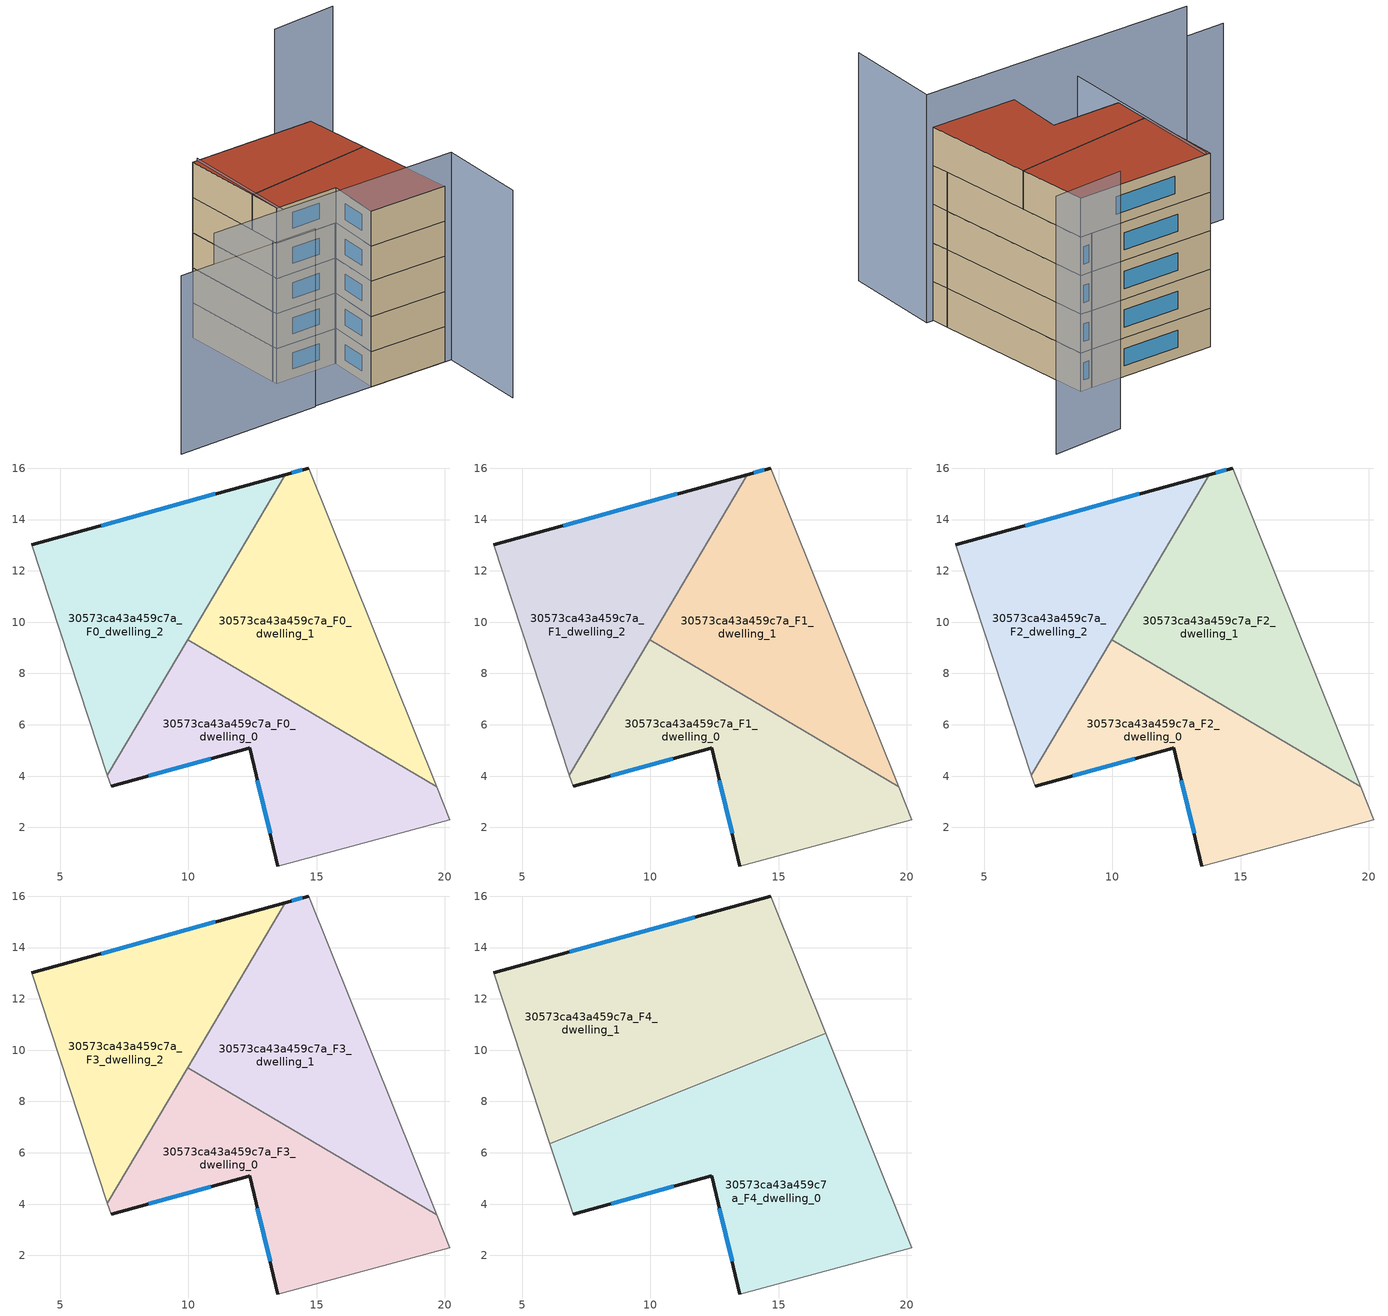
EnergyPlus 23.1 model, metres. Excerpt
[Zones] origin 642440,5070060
30573ca43a459c7a_F0_dwelling_0
 floor ground (EU_floor_Construction): 19.68,3.58 20.19,2.3 13.49,0.5 12.39,5.1 12.35,5.09 6.98,3.6 6.85,4.02 9.97,9.32 z0
 wall outside (EU_wall_Construction): 6.98,3.6 12.35,5.09 12.39,5.1 13.49,0.5 z0:3
 wall adiabatic (EU_wall_Construction): 13.49,0.5 20.19,2.3 19.68,3.58 / 6.85,4.02 6.98,3.6 z0:3
 wall to 30573ca43a459c7a_F0_dwelling_1 (EU_wall_Construction): 19.68,3.58 9.97,9.32 z0:3
 wall to 30573ca43a459c7a_F0_dwelling_2 (EU_wall_Construction): 9.97,9.32 6.85,4.02 z0:3
 window (EU_Window_Construction): 12.69,3.83 13.19,1.76 / 8.46,4.01 10.88,4.68 z0.83:2.17
30573ca43a459c7a_F0_dwelling_1
 floor ground (EU_floor_Construction): 14.69,16.01 19.68,3.58 9.97,9.32 13.77,15.75 z0
 wall outside (EU_wall_Construction): 14.69,16.01 13.77,15.75 z0:3
 wall adiabatic (EU_wall_Construction): 19.68,3.58 14.69,16.01 z0:3
 wall to 30573ca43a459c7a_F0_dwelling_2 (EU_wall_Construction): 13.77,15.75 9.97,9.32 z0:3
 window (EU_Window_Construction): 14.44,15.94 14.03,15.82 z0.83:2.17
30573ca43a459c7a_F0_dwelling_2
 floor ground (EU_floor_Construction): 13.77,15.75 6.85,4.02 3.89,13.01 z0
 wall outside (EU_wall_Construction): 13.77,15.75 3.89,13.01 z0:3
 wall adiabatic (EU_wall_Construction): 3.89,13.01 6.85,4.02 z0:3
 window (EU_Window_Construction): 11.05,15 6.61,13.76 z0.83:2.17
30573ca43a459c7a_F1_dwelling_0
 floor to 30573ca43a459c7a_F0_dwelling_0 (EU_floor_Construction): 19.68,3.58 20.19,2.3 13.49,0.5 12.39,5.1 12.35,5.09 6.98,3.6 6.85,4.02 9.97,9.32 z3
 wall outside (EU_wall_Construction): 6.98,3.6 12.35,5.09 12.39,5.1 13.49,0.5 z3:6
 wall adiabatic (EU_wall_Construction): 13.49,0.5 20.19,2.3 19.68,3.58 / 6.85,4.02 6.98,3.6 z3:6
 wall to 30573ca43a459c7a_F1_dwelling_1 (EU_wall_Construction): 19.68,3.58 9.97,9.32 z3:6
 wall to 30573ca43a459c7a_F1_dwelling_2 (EU_wall_Construction): 9.97,9.32 6.85,4.02 z3:6
 window (EU_Window_Construction): 12.69,3.83 13.19,1.76 / 8.46,4.01 10.88,4.68 z3.83:5.17
30573ca43a459c7a_F1_dwelling_1
 floor to 30573ca43a459c7a_F0_dwelling_1 (EU_floor_Construction): 14.69,16.01 19.68,3.58 9.97,9.32 13.77,15.75 z3
 wall outside (EU_wall_Construction): 14.69,16.01 13.77,15.75 z3:6
 wall adiabatic (EU_wall_Construction): 19.68,3.58 14.69,16.01 z3:6
 wall to 30573ca43a459c7a_F1_dwelling_2 (EU_wall_Construction): 13.77,15.75 9.97,9.32 z3:6
 window (EU_Window_Construction): 14.44,15.94 14.03,15.82 z3.83:5.17
30573ca43a459c7a_F1_dwelling_2
 floor to 30573ca43a459c7a_F0_dwelling_2 (EU_floor_Construction): 13.77,15.75 6.85,4.02 3.89,13.01 z3
 wall outside (EU_wall_Construction): 13.77,15.75 3.89,13.01 z3:6
 wall adiabatic (EU_wall_Construction): 3.89,13.01 6.85,4.02 z3:6
 window (EU_Window_Construction): 11.05,15 6.61,13.76 z3.83:5.17
30573ca43a459c7a_F2_dwelling_0
 floor to 30573ca43a459c7a_F1_dwelling_0 (EU_floor_Construction): 19.68,3.58 20.19,2.3 13.49,0.5 12.39,5.1 12.35,5.09 6.98,3.6 6.85,4.02 9.97,9.32 z6
 wall outside (EU_wall_Construction): 6.98,3.6 12.35,5.09 12.39,5.1 13.49,0.5 z6:9
 wall adiabatic (EU_wall_Construction): 13.49,0.5 20.19,2.3 19.68,3.58 / 6.85,4.02 6.98,3.6 z6:9
 wall to 30573ca43a459c7a_F2_dwelling_1 (EU_wall_Construction): 19.68,3.58 9.97,9.32 z6:9
 wall to 30573ca43a459c7a_F2_dwelling_2 (EU_wall_Construction): 9.97,9.32 6.85,4.02 z6:9
 window (EU_Window_Construction): 12.69,3.83 13.19,1.76 / 8.46,4.01 10.88,4.68 z6.83:8.17
30573ca43a459c7a_F2_dwelling_1
 floor to 30573ca43a459c7a_F1_dwelling_1 (EU_floor_Construction): 14.69,16.01 19.68,3.58 9.97,9.32 13.77,15.75 z6
 wall outside (EU_wall_Construction): 14.69,16.01 13.77,15.75 z6:9
 wall adiabatic (EU_wall_Construction): 19.68,3.58 14.69,16.01 z6:9
 wall to 30573ca43a459c7a_F2_dwelling_2 (EU_wall_Construction): 13.77,15.75 9.97,9.32 z6:9
 window (EU_Window_Construction): 14.44,15.94 14.03,15.82 z6.83:8.17
30573ca43a459c7a_F2_dwelling_2
 floor to 30573ca43a459c7a_F1_dwelling_2 (EU_floor_Construction): 13.77,15.75 6.85,4.02 3.89,13.01 z6
 wall outside (EU_wall_Construction): 13.77,15.75 3.89,13.01 z6:9
 wall adiabatic (EU_wall_Construction): 3.89,13.01 6.85,4.02 z6:9
 window (EU_Window_Construction): 11.05,15 6.61,13.76 z6.83:8.17
30573ca43a459c7a_F3_dwelling_0
 floor to 30573ca43a459c7a_F2_dwelling_0 (EU_floor_Construction): 19.68,3.58 20.19,2.3 13.49,0.5 12.39,5.1 12.35,5.09 6.98,3.6 6.85,4.02 9.97,9.32 z9
 wall outside (EU_wall_Construction): 6.98,3.6 12.35,5.09 12.39,5.1 13.49,0.5 z9:12
 wall adiabatic (EU_wall_Construction): 13.49,0.5 20.19,2.3 19.68,3.58 / 6.85,4.02 6.98,3.6 z9:12
 wall to 30573ca43a459c7a_F3_dwelling_1 (EU_wall_Construction): 19.68,3.58 9.97,9.32 z9:12
 wall to 30573ca43a459c7a_F3_dwelling_2 (EU_wall_Construction): 9.97,9.32 6.85,4.02 z9:12
 window (EU_Window_Construction): 12.69,3.83 13.19,1.76 / 8.46,4.01 10.88,4.68 z9.83:11.17
30573ca43a459c7a_F3_dwelling_1
 floor to 30573ca43a459c7a_F2_dwelling_1 (EU_floor_Construction): 14.69,16.01 19.68,3.58 9.97,9.32 13.77,15.75 z9
 wall outside (EU_wall_Construction): 14.69,16.01 13.77,15.75 z9:12
 wall adiabatic (EU_wall_Construction): 19.68,3.58 14.69,16.01 z9:12
 wall to 30573ca43a459c7a_F3_dwelling_2 (EU_wall_Construction): 13.77,15.75 9.97,9.32 z9:12
 window (EU_Window_Construction): 14.44,15.94 14.03,15.82 z9.83:11.17
30573ca43a459c7a_F3_dwelling_2
 floor to 30573ca43a459c7a_F2_dwelling_2 (EU_floor_Construction): 13.77,15.75 6.85,4.02 3.89,13.01 z9
 wall outside (EU_wall_Construction): 13.77,15.75 3.89,13.01 z9:12
 wall adiabatic (EU_wall_Construction): 3.89,13.01 6.85,4.02 z9:12
 window (EU_Window_Construction): 11.05,15 6.61,13.76 z9.83:11.17
30573ca43a459c7a_F4_dwelling_0
 floor to 30573ca43a459c7a_F3_dwelling_0 (EU_floor_Construction): 19.68,3.58 20.19,2.3 13.49,0.5 12.39,5.1 6.98,3.6 6.85,4.02 8.88,7.47 11.4,8.48 z12
 floor to 30573ca43a459c7a_F3_dwelling_1 (EU_floor_Construction): 16.84,10.66 19.68,3.58 11.4,8.48 z12
 floor to 30573ca43a459c7a_F3_dwelling_2 (EU_floor_Construction): 8.88,7.47 6.85,4.02 6.08,6.35 z12
 wall outside (EU_wall_Construction): 6.98,3.6 12.39,5.1 13.49,0.5 z12:15
 wall adiabatic (EU_wall_Construction): 6.08,6.35 6.98,3.6 / 13.49,0.5 20.19,2.3 16.84,10.66 z12:15
 wall to 30573ca43a459c7a_F4_dwelling_1 (EU_wall_Construction): 16.84,10.66 6.08,6.35 z12:15
 window (EU_Window_Construction): 12.69,3.83 13.19,1.76 / 8.47,4.01 10.9,4.69 z12.83:14.17
 roof outside (EU_roof_Construction): 20.19,2.3 16.84,10.66 6.08,6.35 6.98,3.6 12.39,5.1 13.49,0.5 z15
30573ca43a459c7a_F4_dwelling_1
 floor to 30573ca43a459c7a_F3_dwelling_1 (EU_floor_Construction): 14.69,16.01 16.84,10.66 11.4,8.48 9.97,9.32 13.77,15.75 z12
 floor to 30573ca43a459c7a_F3_dwelling_2 (EU_floor_Construction): 13.77,15.75 8.88,7.47 6.08,6.35 3.89,13.01 z12
 floor to 30573ca43a459c7a_F3_dwelling_0 (EU_floor_Construction): 11.4,8.48 8.88,7.47 9.97,9.32 z12
 wall outside (EU_wall_Construction): 14.69,16.01 3.89,13.01 z12:15
 wall adiabatic (EU_wall_Construction): 3.89,13.01 6.08,6.35 / 16.84,10.66 14.69,16.01 z12:15
 window (EU_Window_Construction): 11.72,15.18 6.86,13.84 z12.83:14.17
 roof outside (EU_roof_Construction): 16.84,10.66 14.69,16.01 3.89,13.01 6.08,6.35 z15
shading: -0.84,-3.35 20.76,2.45 / 20.76,2.45 22.79,-5.11 z0:17.7; 4.27,13.12 8.3,-1 / 8.3,-1 -4,-4.51 z0:15.2; 19.7,24.11 14.19,22.2 z0:20
[Building]
EU S2 Campaign: North Axis=0; Terrain=City; Solar Distribution=FullExterior
[Site:Location]
Lyon-Bron: Latitude=45.75; Longitude=5; Time Zone=1; Elevation=198
[SizingPeriod:WeatherFileDays]
AnnualSizingPeriod: Begin Month=1; Begin Day of Month=1; End Month=12; End Day of Month=31; Day of Week for Start Day=Monday; Use Weather File Daylight Saving Period=No; Use Weather File Rain and Snow Indicators=No
[MATERIAL]
EU_InternalMass_Material: Roughness=MediumRough; Thickness=0.1; Conductivity=1; Density=1800; Specific Heat=900; Thermal Absorptance=0.9; Solar Absorptance=0.7; Visible Absorptance=0.7
[MATERIAL:NOMASS] Roughness=MediumRough; Thermal Absorptance=0.9; Solar Absorptance=0.7; Visible Absorptance=0.7
Name | Thermal Resistance
EU_wall_NoMass | 0.87146
EU_roof_NoMass | 0.842276
EU_floor_NoMass | 0.496999
[WINDOWMATERIAL:SIMPLEGLAZINGSYSTEM]
EU_Window_SimpleGlazing: UFactor=2.2525; Solar Heat Gain Coefficient=0.76; Visible Transmittance=0.76
[CONSTRUCTION]
EU_wall_Construction: EU_wall_NoMass
EU_roof_Construction: EU_roof_NoMass
EU_floor_Construction: EU_floor_NoMass
EU_Window_Construction: EU_Window_SimpleGlazing
EU_InternalMass_Construction: EU_InternalMass_Material
[ZONE] Type=1; Multiplier=1; Ceiling Height=autocalculate; Floor Area=autocalculate; Part of Total Floor Area=Yes
Name | Volume
30573ca43a459c7a_F0_dwelling_0; 30573ca43a459c7a_F1_dwelling_0; 30573ca43a459c7a_F2_dwelling_0; 30573ca43a459c7a_F3_dwelling_0 | 145.462
30573ca43a459c7a_F4_dwelling_0 | 218.186
30573ca43a459c7a_F0_dwelling_1; 30573ca43a459c7a_F1_dwelling_1; 30573ca43a459c7a_F2_dwelling_1; 30573ca43a459c7a_F3_dwelling_1 | 145.449
30573ca43a459c7a_F4_dwelling_1 | 218.169
30573ca43a459c7a_F0_dwelling_2; 30573ca43a459c7a_F1_dwelling_2; 30573ca43a459c7a_F2_dwelling_2; 30573ca43a459c7a_F3_dwelling_2 | 145.459
[INTERNALMASS] Construction=EU_InternalMass_Construction
Name | Zone or ZoneList | Surface Area
30573ca43a459c7a_F0_dwelling_0_EU_InternalMass | 30573ca43a459c7a_F0_dwelling_0 | 48.4873
30573ca43a459c7a_F0_dwelling_1_EU_InternalMass | 30573ca43a459c7a_F0_dwelling_1 | 48.4853
30573ca43a459c7a_F0_dwelling_2_EU_InternalMass | 30573ca43a459c7a_F0_dwelling_2 | 48.4864
30573ca43a459c7a_F1_dwelling_0_EU_InternalMass | 30573ca43a459c7a_F1_dwelling_0 | 48.4873
30573ca43a459c7a_F1_dwelling_1_EU_InternalMass | 30573ca43a459c7a_F1_dwelling_1 | 48.4853
30573ca43a459c7a_F1_dwelling_2_EU_InternalMass | 30573ca43a459c7a_F1_dwelling_2 | 48.4864
30573ca43a459c7a_F2_dwelling_0_EU_InternalMass | 30573ca43a459c7a_F2_dwelling_0 | 48.4873
30573ca43a459c7a_F2_dwelling_1_EU_InternalMass | 30573ca43a459c7a_F2_dwelling_1 | 48.4853
30573ca43a459c7a_F2_dwelling_2_EU_InternalMass | 30573ca43a459c7a_F2_dwelling_2 | 48.4864
30573ca43a459c7a_F3_dwelling_0_EU_InternalMass | 30573ca43a459c7a_F3_dwelling_0 | 48.4873
30573ca43a459c7a_F3_dwelling_1_EU_InternalMass | 30573ca43a459c7a_F3_dwelling_1 | 48.4853
30573ca43a459c7a_F3_dwelling_2_EU_InternalMass | 30573ca43a459c7a_F3_dwelling_2 | 48.4864
30573ca43a459c7a_F4_dwelling_0_EU_InternalMass | 30573ca43a459c7a_F4_dwelling_0 | 72.7287
30573ca43a459c7a_F4_dwelling_1_EU_InternalMass | 30573ca43a459c7a_F4_dwelling_1 | 72.7231
[OTHEREQUIPMENT] Fuel Type=Electricity; Design Level Calculation Method=Watts/Area; Power per Zone Floor Area=1; Fraction Latent=0; Fraction Radiant=0; Fraction Lost=0; Carbon Dioxide Generation Rate=0; EndUse Subcategory=EU_Step8_InternalGains
Name | Zone or ZoneList or Space or SpaceList | Schedule
EU_Step8_InternalGain_30573ca43a459c7a_F0_dwelling_0_f000 | 30573ca43a459c7a_F0_dwelling_0 | EU_Step8_GainSchedule_30573ca43a459c7a_F0_dwelling_0_f000
EU_Step8_InternalGain_30573ca43a459c7a_F0_dwelling_1_f000 | 30573ca43a459c7a_F0_dwelling_1 | EU_Step8_GainSchedule_30573ca43a459c7a_F0_dwelling_1_f000
EU_Step8_InternalGain_30573ca43a459c7a_F0_dwelling_2_f000 | 30573ca43a459c7a_F0_dwelling_2 | EU_Step8_GainSchedule_30573ca43a459c7a_F0_dwelling_2_f000
EU_Step8_InternalGain_30573ca43a459c7a_F1_dwelling_0_f000 | 30573ca43a459c7a_F1_dwelling_0 | EU_Step8_GainSchedule_30573ca43a459c7a_F1_dwelling_0_f000
EU_Step8_InternalGain_30573ca43a459c7a_F1_dwelling_1_f000 | 30573ca43a459c7a_F1_dwelling_1 | EU_Step8_GainSchedule_30573ca43a459c7a_F1_dwelling_1_f000
EU_Step8_InternalGain_30573ca43a459c7a_F1_dwelling_2_f000 | 30573ca43a459c7a_F1_dwelling_2 | EU_Step8_GainSchedule_30573ca43a459c7a_F1_dwelling_2_f000
EU_Step8_InternalGain_30573ca43a459c7a_F2_dwelling_0_f000 | 30573ca43a459c7a_F2_dwelling_0 | EU_Step8_GainSchedule_30573ca43a459c7a_F2_dwelling_0_f000
EU_Step8_InternalGain_30573ca43a459c7a_F2_dwelling_1_f000 | 30573ca43a459c7a_F2_dwelling_1 | EU_Step8_GainSchedule_30573ca43a459c7a_F2_dwelling_1_f000
EU_Step8_InternalGain_30573ca43a459c7a_F2_dwelling_2_f000 | 30573ca43a459c7a_F2_dwelling_2 | EU_Step8_GainSchedule_30573ca43a459c7a_F2_dwelling_2_f000
EU_Step8_InternalGain_30573ca43a459c7a_F3_dwelling_0_f000 | 30573ca43a459c7a_F3_dwelling_0 | EU_Step8_GainSchedule_30573ca43a459c7a_F3_dwelling_0_f000
EU_Step8_InternalGain_30573ca43a459c7a_F3_dwelling_1_f000 | 30573ca43a459c7a_F3_dwelling_1 | EU_Step8_GainSchedule_30573ca43a459c7a_F3_dwelling_1_f000
EU_Step8_InternalGain_30573ca43a459c7a_F3_dwelling_2_f000 | 30573ca43a459c7a_F3_dwelling_2 | EU_Step8_GainSchedule_30573ca43a459c7a_F3_dwelling_2_f000
EU_Step8_InternalGain_30573ca43a459c7a_F4_dwelling_0_f000 | 30573ca43a459c7a_F4_dwelling_0 | EU_Step8_GainSchedule_30573ca43a459c7a_F4_dwelling_0_f000
EU_Step8_InternalGain_30573ca43a459c7a_F4_dwelling_1_f000 | 30573ca43a459c7a_F4_dwelling_1 | EU_Step8_GainSchedule_30573ca43a459c7a_F4_dwelling_1_f000
[ZONEVENTILATION:DESIGNFLOWRATE] Schedule=EU_AlwaysOn; Design Flow Rate Calculation Method=AirChanges/Hour; Air Changes per Hour=0.425; Ventilation Type=Natural; Fan Pressure Rise=0; Fan Total Efficiency=1; Constant Term Coefficient=1; Temperature Term Coefficient=0; Velocity Term Coefficient=0; Velocity Squared Term Coefficient=0; Minimum Indoor Temperature=-100; Maximum Indoor Temperature=100; Delta Temperature=-100; Minimum Outdoor Temperature=-100; Maximum Outdoor Temperature=100; Maximum Wind Speed=40
Name | Zone or ZoneList or Space or SpaceList
EU_ConstantAir_30573ca43a459c7a_F0_dwelling_0 | 30573ca43a459c7a_F0_dwelling_0
EU_ConstantAir_30573ca43a459c7a_F0_dwelling_1 | 30573ca43a459c7a_F0_dwelling_1
EU_ConstantAir_30573ca43a459c7a_F0_dwelling_2 | 30573ca43a459c7a_F0_dwelling_2
EU_ConstantAir_30573ca43a459c7a_F1_dwelling_0 | 30573ca43a459c7a_F1_dwelling_0
EU_ConstantAir_30573ca43a459c7a_F1_dwelling_1 | 30573ca43a459c7a_F1_dwelling_1
EU_ConstantAir_30573ca43a459c7a_F1_dwelling_2 | 30573ca43a459c7a_F1_dwelling_2
EU_ConstantAir_30573ca43a459c7a_F2_dwelling_0 | 30573ca43a459c7a_F2_dwelling_0
EU_ConstantAir_30573ca43a459c7a_F2_dwelling_1 | 30573ca43a459c7a_F2_dwelling_1
EU_ConstantAir_30573ca43a459c7a_F2_dwelling_2 | 30573ca43a459c7a_F2_dwelling_2
EU_ConstantAir_30573ca43a459c7a_F3_dwelling_0 | 30573ca43a459c7a_F3_dwelling_0
EU_ConstantAir_30573ca43a459c7a_F3_dwelling_1 | 30573ca43a459c7a_F3_dwelling_1
EU_ConstantAir_30573ca43a459c7a_F3_dwelling_2 | 30573ca43a459c7a_F3_dwelling_2
EU_ConstantAir_30573ca43a459c7a_F4_dwelling_0 | 30573ca43a459c7a_F4_dwelling_0
EU_ConstantAir_30573ca43a459c7a_F4_dwelling_1 | 30573ca43a459c7a_F4_dwelling_1
[HVACTEMPLATE:THERMOSTAT] Constant Heating Setpoint=20; Constant Cooling Setpoint=50
EU_HeatOnly_30573ca43a459c7a_F0_dwelling_0; EU_HeatOnly_30573ca43a459c7a_F0_dwelling_1; EU_HeatOnly_30573ca43a459c7a_F0_dwelling_2; EU_HeatOnly_30573ca43a459c7a_F1_dwelling_0; EU_HeatOnly_30573ca43a459c7a_F1_dwelling_1; EU_HeatOnly_30573ca43a459c7a_F1_dwelling_2; EU_HeatOnly_30573ca43a459c7a_F2_dwelling_0; EU_HeatOnly_30573ca43a459c7a_F2_dwelling_1; EU_HeatOnly_30573ca43a459c7a_F2_dwelling_2; EU_HeatOnly_30573ca43a459c7a_F3_dwelling_0; EU_HeatOnly_30573ca43a459c7a_F3_dwelling_1; EU_HeatOnly_30573ca43a459c7a_F3_dwelling_2; EU_HeatOnly_30573ca43a459c7a_F4_dwelling_0; EU_HeatOnly_30573ca43a459c7a_F4_dwelling_1
[HVACTEMPLATE:ZONE:IDEALLOADSAIRSYSTEM] System Availability Schedule=EU_AlwaysOn; Maximum Heating Supply Air Temperature=50; Minimum Cooling Supply Air Temperature=13; Maximum Heating Supply Air Humidity Ratio=0.0156; Minimum Cooling Supply Air Humidity Ratio=0.0077; Heating Limit=NoLimit; Cooling Limit=NoLimit; Heating Availability Schedule=EU_AlwaysOn; Cooling Availability Schedule=EU_CoolingOff; Dehumidification Control Type=ConstantSensibleHeatRatio; Cooling Sensible Heat Ratio=0.7; Dehumidification Setpoint=60; Humidification Control Type=None; Humidification Setpoint=30; Outdoor Air Method=None; Outdoor Air Flow Rate per Person=0.00944; Outdoor Air Flow Rate per Zone Floor Area=0; Outdoor Air Flow Rate per Zone=0; Demand Controlled Ventilation Type=None; Outdoor Air Economizer Type=NoEconomizer; Heat Recovery Type=None; Sensible Heat Recovery Effectiveness=0.7; Latent Heat Recovery Effectiveness=0.65
Name | Template Thermostat
30573ca43a459c7a_F0_dwelling_0 | EU_HeatOnly_30573ca43a459c7a_F0_dwelling_0
30573ca43a459c7a_F0_dwelling_1 | EU_HeatOnly_30573ca43a459c7a_F0_dwelling_1
30573ca43a459c7a_F0_dwelling_2 | EU_HeatOnly_30573ca43a459c7a_F0_dwelling_2
30573ca43a459c7a_F1_dwelling_0 | EU_HeatOnly_30573ca43a459c7a_F1_dwelling_0
30573ca43a459c7a_F1_dwelling_1 | EU_HeatOnly_30573ca43a459c7a_F1_dwelling_1
30573ca43a459c7a_F1_dwelling_2 | EU_HeatOnly_30573ca43a459c7a_F1_dwelling_2
30573ca43a459c7a_F2_dwelling_0 | EU_HeatOnly_30573ca43a459c7a_F2_dwelling_0
30573ca43a459c7a_F2_dwelling_1 | EU_HeatOnly_30573ca43a459c7a_F2_dwelling_1
30573ca43a459c7a_F2_dwelling_2 | EU_HeatOnly_30573ca43a459c7a_F2_dwelling_2
30573ca43a459c7a_F3_dwelling_0 | EU_HeatOnly_30573ca43a459c7a_F3_dwelling_0
30573ca43a459c7a_F3_dwelling_1 | EU_HeatOnly_30573ca43a459c7a_F3_dwelling_1
30573ca43a459c7a_F3_dwelling_2 | EU_HeatOnly_30573ca43a459c7a_F3_dwelling_2
30573ca43a459c7a_F4_dwelling_0 | EU_HeatOnly_30573ca43a459c7a_F4_dwelling_0
30573ca43a459c7a_F4_dwelling_1 | EU_HeatOnly_30573ca43a459c7a_F4_dwelling_1
[SIZING:ZONE] Zone Cooling Design Supply Air Temperature Input Method=SupplyAirTemperature; Zone Cooling Design Supply Air Temperature=13; Zone Heating Design Supply Air Temperature Input Method=SupplyAirTemperature; Zone Heating Design Supply Air Temperature=50; Zone Cooling Design Supply Air Humidity Ratio=0.008; Zone Heating Design Supply Air Humidity Ratio=0.008; Cooling Design Air Flow Method=DesignDay; Cooling Design Air Flow Rate=0; Cooling Minimum Air Flow per Zone Floor Area=0.000762; Cooling Minimum Air Flow=0; Cooling Minimum Air Flow Fraction=0.2; Heating Design Air Flow Method=DesignDay; Heating Design Air Flow Rate=0; Heating Maximum Air Flow per Zone Floor Area=0.002032; Heating Maximum Air Flow=0.141576; Heating Maximum Air Flow Fraction=0.3; Account for Dedicated Outdoor Air System=No; Dedicated Outdoor Air System Control Strategy=NeutralSupplyAir; Dedicated Outdoor Air Low Setpoint Temperature for Design=autosize; Dedicated Outdoor Air High Setpoint Temperature for Design=autosize; Zone Load Sizing Method=Sensible Load Only No Latent Load; Zone Latent Cooling Design Supply Air Humidity Ratio Input Method=HumidityRatioDifference; Zone Cooling Design Supply Air Humidity Ratio Difference=0.005; Zone Latent Heating Design Supply Air Humidity Ratio Input Method=HumidityRatioDifference; Zone Humidification Design Supply Air Humidity Ratio Difference=0.005
30573ca43a459c7a_F0_dwelling_0; 30573ca43a459c7a_F0_dwelling_1; 30573ca43a459c7a_F0_dwelling_2; 30573ca43a459c7a_F1_dwelling_0; 30573ca43a459c7a_F1_dwelling_1; 30573ca43a459c7a_F1_dwelling_2; 30573ca43a459c7a_F2_dwelling_0; 30573ca43a459c7a_F2_dwelling_1; 30573ca43a459c7a_F2_dwelling_2; 30573ca43a459c7a_F3_dwelling_0; 30573ca43a459c7a_F3_dwelling_1; 30573ca43a459c7a_F3_dwelling_2; 30573ca43a459c7a_F4_dwelling_0; 30573ca43a459c7a_F4_dwelling_1
[SCHEDULE:CONSTANT]
Name | Hourly Value
EU_AlwaysOn | 1
EU_CoolingOff | 0
[SCHEDULE:FILE] Column Number=1; Rows to Skip at Top=0; Number of Hours of Data=8760; Column Separator=Comma; Interpolate to Timestep=No; Minutes per Item=60; Adjust Schedule for Daylight Savings=Yes
Name | File
EU_Step8_GainSchedule_30573ca43a459c7a_F0_dwelling_0_f000 | ../../schedules/30573ca43a459c7a/30573ca43a459c7a_F0_dwelling_0_f000_gain.csv
EU_Step8_GainSchedule_30573ca43a459c7a_F0_dwelling_1_f000 | ../../schedules/30573ca43a459c7a/30573ca43a459c7a_F0_dwelling_1_f000_gain.csv
EU_Step8_GainSchedule_30573ca43a459c7a_F0_dwelling_2_f000 | ../../schedules/30573ca43a459c7a/30573ca43a459c7a_F0_dwelling_2_f000_gain.csv
EU_Step8_GainSchedule_30573ca43a459c7a_F1_dwelling_0_f000 | ../../schedules/30573ca43a459c7a/30573ca43a459c7a_F1_dwelling_0_f000_gain.csv
EU_Step8_GainSchedule_30573ca43a459c7a_F1_dwelling_1_f000 | ../../schedules/30573ca43a459c7a/30573ca43a459c7a_F1_dwelling_1_f000_gain.csv
EU_Step8_GainSchedule_30573ca43a459c7a_F1_dwelling_2_f000 | ../../schedules/30573ca43a459c7a/30573ca43a459c7a_F1_dwelling_2_f000_gain.csv
EU_Step8_GainSchedule_30573ca43a459c7a_F2_dwelling_0_f000 | ../../schedules/30573ca43a459c7a/30573ca43a459c7a_F2_dwelling_0_f000_gain.csv
EU_Step8_GainSchedule_30573ca43a459c7a_F2_dwelling_1_f000 | ../../schedules/30573ca43a459c7a/30573ca43a459c7a_F2_dwelling_1_f000_gain.csv
EU_Step8_GainSchedule_30573ca43a459c7a_F2_dwelling_2_f000 | ../../schedules/30573ca43a459c7a/30573ca43a459c7a_F2_dwelling_2_f000_gain.csv
EU_Step8_GainSchedule_30573ca43a459c7a_F3_dwelling_0_f000 | ../../schedules/30573ca43a459c7a/30573ca43a459c7a_F3_dwelling_0_f000_gain.csv
EU_Step8_GainSchedule_30573ca43a459c7a_F3_dwelling_1_f000 | ../../schedules/30573ca43a459c7a/30573ca43a459c7a_F3_dwelling_1_f000_gain.csv
EU_Step8_GainSchedule_30573ca43a459c7a_F3_dwelling_2_f000 | ../../schedules/30573ca43a459c7a/30573ca43a459c7a_F3_dwelling_2_f000_gain.csv
EU_Step8_GainSchedule_30573ca43a459c7a_F4_dwelling_0_f000 | ../../schedules/30573ca43a459c7a/30573ca43a459c7a_F4_dwelling_0_f000_gain.csv
EU_Step8_GainSchedule_30573ca43a459c7a_F4_dwelling_1_f000 | ../../schedules/30573ca43a459c7a/30573ca43a459c7a_F4_dwelling_1_f000_gain.csv
